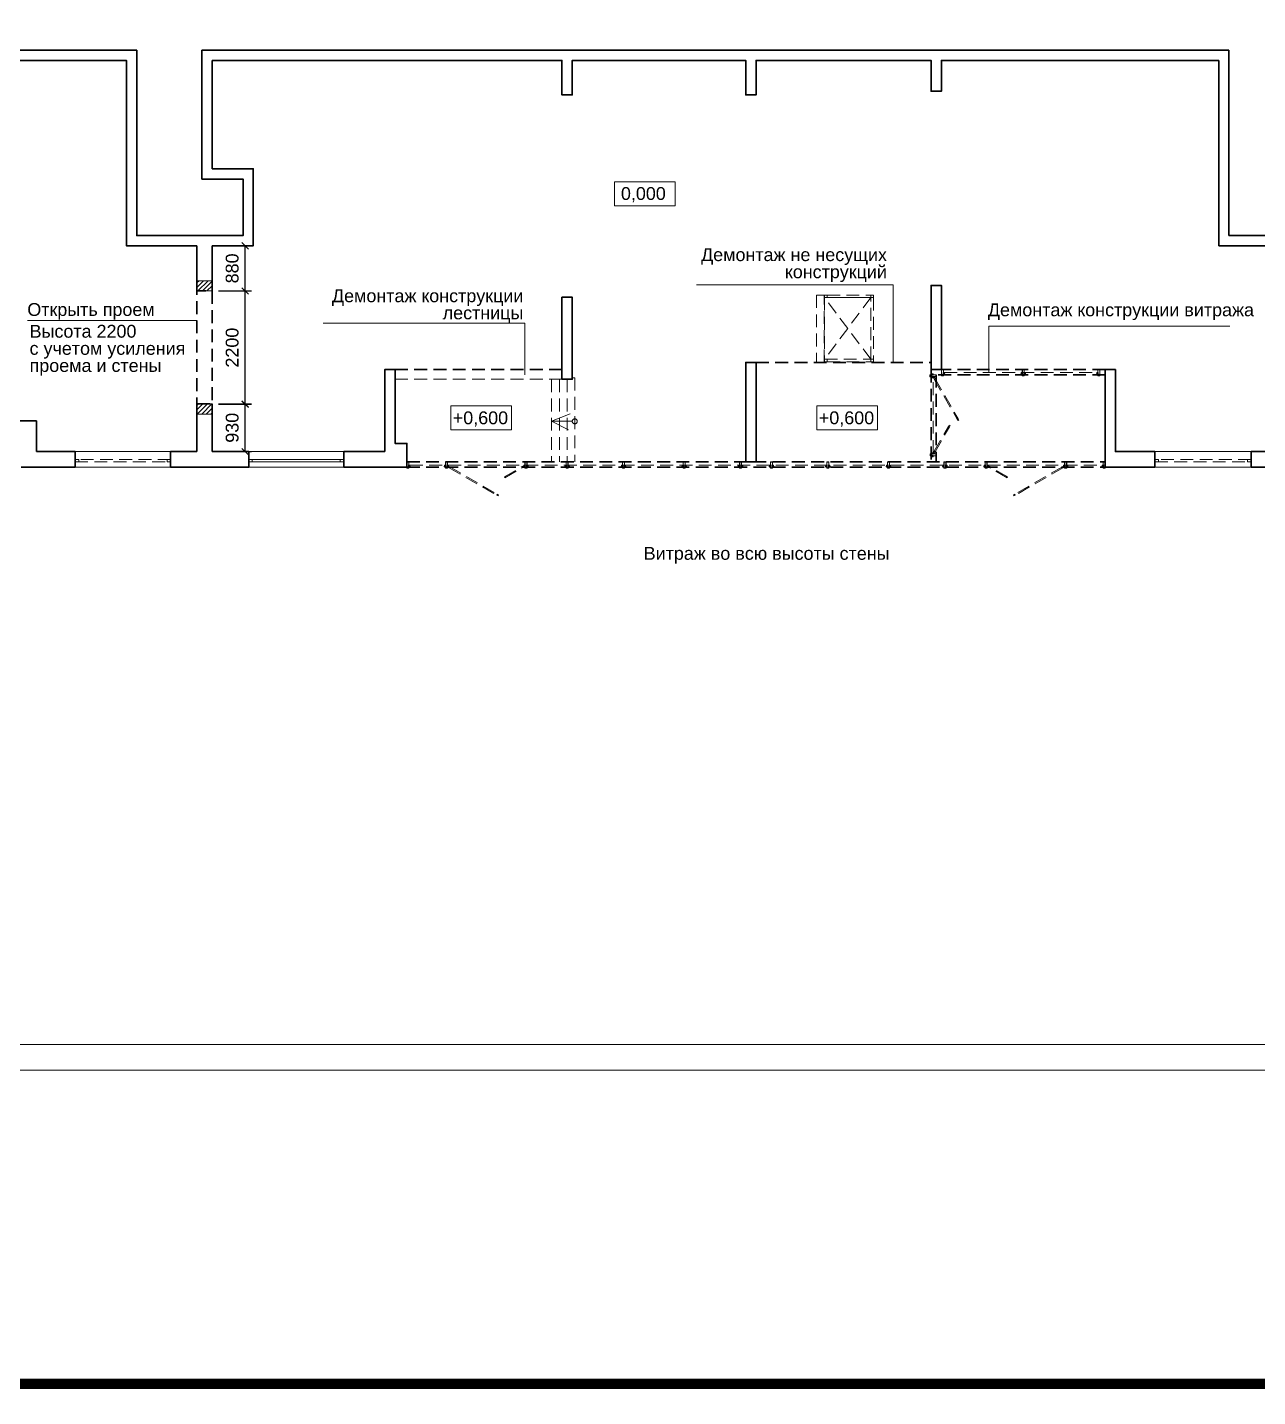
# Model space of a CAD drawing. Header units: metres. Extents: x -443 to 179, y -184 to -91.
# Drawn here: x -190.02 to -166.06, y -183.84 to -157.17 of the extents above; entities that cross this region are included whole.
import ezdxf
from ezdxf.enums import TextEntityAlignment as Align

# ---------------------------------------------------------------- set-up
doc = ezdxf.new("R2010")
doc.units = ezdxf.units.M
doc.header["$MEASUREMENT"] = 0
doc.linetypes.add('( Hidden )', pattern=[0.375, 0.25, -0.125])
doc.linetypes.add('DGN Style 3', pattern=[4.360554, 3.114681, -1.245873])
for name, color, linetype, lineweight in [('Level 50', 7, 'Continuous', 0), ('Level 63', 7, 'Continuous', 0), ('выноска', 7, 'Continuous', 20), ('окна', 153, 'Continuous', 18), ('размер', 7, 'Continuous', 18), ('стена', 7, 'Continuous', 40)]:
    doc.layers.add(name, color=color, linetype=linetype, lineweight=lineweight)
doc.styles.get("Standard").update_dxf_attribs({"font": 'CS_Gost2304.shx'})
doc.styles.add('Style-Arial', font='arial.ttf')
doc.dimstyles.get("Standard").update_dxf_attribs({"dimtxt": 0.18, "dimasz": 0.18, "dimexe": 0.18, "dimexo": 0.0625, "dimgap": 0.09, "dimtad": 0, "dimtih": 1, "dimtoh": 1, "dimdec": 4, "dimzin": 0, "dimdsep": 46, "dimtxsty": 'Standard', "dimcen": 0.09, "dimadec": 0, "dimazin": 0, "dimtfac": 1, "dimtdec": 4, "dimtofl": 0, "dimtmove": 0, "dimatfit": 3, "dimfxl": 1, "dimtolj": 1, "dimtzin": 0, "dimarcsym": 0})

# ---------------------------------------------------------------- blocks, each defined once
blk = doc.blocks.new('stoyka_R')
at = {"color": 0, "linetype": 'ByBlock', "lineweight": 0}
for points in [[(-35, 97), (-36, 97), (-36, 96), (-36, 96), (-36, 95), (-34, 94, -0.278117), (-34, 93, -0.298632), (-34, 93), (-37, 92, -1.227062), (-37, 93), (-35, 94), (-37, 94), (-38, 94), (-40, 94), (-45, 92, -1.262793), (-45, 93), (-41, 96), (-40, 96), (-40, 95, 0.414214), (-40, 95), (-38, 95, 0.414214), (-38, 95), (-38, 96), (-38, 96), (-38, 97), (-39, 97, -0.954089), (-39, 97), (-38, 99), (-36, 99), (-34, 97, -0.954089)], [(-35, 82), (-36, 82), (-36, 83), (-36, 83), (-36, 84), (-34, 85, 0.278117), (-34, 86, 0.298632), (-34, 86), (-37, 87, 1.227062), (-37, 86), (-35, 86), (-37, 85), (-38, 86), (-40, 86), (-45, 87, 1.262793), (-45, 86), (-41, 83), (-40, 83), (-40, 84, -0.414214), (-40, 85), (-38, 85, -0.414214), (-38, 84), (-38, 83), (-38, 83), (-38, 82), (-39, 82, 0.954089), (-39, 82), (-38, 80), (-36, 80), (-34, 82, 0.954089)], [(35, 97), (36, 97), (36, 96), (36, 96), (36, 95), (34, 94, 0.278117), (33, 93, 0.298632), (34, 93), (37, 92, 1.227062), (37, 93), (35, 94), (37, 94), (38, 94), (40, 94), (45, 92, 1.262793), (45, 93), (41, 96), (40, 96), (40, 95, -0.414214), (39, 95), (38, 95, -0.414214), (38, 95), (38, 96), (37, 96), (37, 97), (39, 97, 0.954089), (39, 97), (37, 99), (36, 99), (34, 97, 0.954089)], [(35, 82), (36, 82), (36, 83), (36, 83), (36, 84), (34, 85, -0.278117), (33, 86, -0.298632), (34, 86), (37, 87, -1.227062), (37, 86), (35, 86), (37, 85), (38, 86), (40, 86), (45, 87, -1.262793), (45, 86), (41, 83), (40, 83), (40, 84, 0.414214), (39, 85), (38, 85, 0.414214), (38, 84), (38, 83), (37, 83), (37, 82), (39, 82, -0.954089), (39, 82), (37, 80), (36, 80), (34, 82, -0.954089)]]:
    blk.add_lwpolyline(points, format="xyb", close=True, dxfattribs=at)
at = {"color": 0, "linetype": 'ByBlock', "lineweight": -2}
for points in [[(-20, 63), (-20, 0), (20, 0), (20, 63), (19, 64, 0.580174), (18, 63), (18, 61), (15, 61), (15, 69), (14, 70), (15, 70), (15, 79), (18, 79), (18, 77, 0.580174), (19, 77), (20, 77), (20, 81), (15, 81), (15, 98), (33, 98), (33, 96), (32, 96, 0.414214), (31, 96), (31, 95), (35, 95, 0.414214), (35, 95), (35, 96), (35, 96), (35, 99), (39, 99), (39, 96), (38, 96), (38, 95, 0.414214), (38, 95), (39, 95, 0.414214), (40, 95), (40, 99, 0.414214), (39, 100), (20, 100), (20, 120), (-20, 120), (-20, 100), (-40, 100, 0.414214), (-40, 99), (-40, 95, 0.414214), (-40, 95), (-38, 95, 0.414214), (-38, 95), (-38, 96), (-39, 96), (-39, 99), (-35, 99), (-35, 96), (-35, 96), (-35, 95, 0.414214), (-35, 95), (-32, 95), (-32, 96, 0.414214), (-32, 96), (-34, 96), (-34, 98), (-15, 98), (-15, 81), (-20, 81), (-20, 77), (-19, 77, 0.580174), (-18, 77), (-18, 79), (-15, 79), (-15, 70), (-15, 70), (-15, 69), (-15, 61), (-18, 61), (-18, 63, 0.580174), (-19, 64)], [(-39, 79), (-30, 79), (-22, 76), (-16, 76, 0.414214), (-15, 76), (-15, 76, 0.23461), (-15, 77), (-16, 77, 0.303619), (-17, 77), (-18, 77), (-22, 77), (-30, 80), (-34, 80), (-34, 83), (-34, 84), (-35, 84), (-35, 83), (-35, 83), (-35, 80), (-39, 80), (-39, 83), (-38, 83), (-38, 84), (-40, 84), (-40, 60), (-20, 60), (-20, 61), (-22, 61), (-22, 64), (-18, 64), (-16, 62, 0.979824), (-16, 63), (-18, 65), (-23, 65), (-23, 61), (-39, 61), (-39, 79)], [(39, 79), (30, 79), (22, 76), (16, 76, -0.414214), (15, 76), (15, 76, -0.23461), (15, 77), (16, 77, -0.303619), (17, 77), (18, 77), (22, 77), (30, 80), (33, 80), (33, 83), (33, 84), (35, 84), (35, 83), (34, 83), (34, 80), (39, 80), (39, 83), (38, 83), (38, 84), (40, 84), (40, 60), (20, 60), (20, 61), (22, 61), (22, 64), (18, 64), (16, 62, -0.979824), (16, 63), (18, 65), (23, 65), (23, 61), (39, 61), (39, 79)]]:
    blk.add_lwpolyline(points, format="xyb", close=True, dxfattribs=at)
at = {"lineweight": 0}
for points in [[(-37, 92), (-25, 92)], [(-37, 87), (-25, 87)], [(37, 92), (25, 92)], [(37, 87), (25, 87)]]:
    blk.add_lwpolyline(points, dxfattribs=at)
for points in [[(-25, 83), (-15, 83), (-15, 95), (-25, 95)], [(25, 83), (15, 83), (15, 95), (25, 95)]]:
    blk.add_lwpolyline(points, close=True, dxfattribs=at)
at = {"color": 0, "linetype": 'ByBlock', "lineweight": -2}
blk.add_lwpolyline([(18, 59), (18, 3), (-18, 3), (-18, 59), (-13, 59), (-13, 100), (-18, 100), (-18, 118), (18, 118), (18, 100), (13, 100), (13, 59)], close=True, dxfattribs=at)
blk = doc.blocks.new('_Oblique')
at = {"color": 0, "linetype": 'ByBlock', "lineweight": -2}
blk.add_line((0.5, 0.5), (-0.5, -0.5), dxfattribs=at)
blk = doc.blocks.new('*D9')
at = {"layer": 'Defpoints', "color": 0, "linetype": 'Continuous', "lineweight": 13, "transparency": 16777216}
for p in [(-186.42, -164.504), (-185.778, -164.504), (-186.42, -165.434)]:
    blk.add_point(p, dxfattribs=at)
at = {"layer": 'размер', "color": 0, "linetype": 'Continuous', "lineweight": -2, "transparency": 16777216}
for p, q in [((-186.295, -164.504), (-185.653, -164.504)), ((-185.778, -165.434), (-185.778, -164.504)), ((-186.295, -165.434), (-185.653, -165.434))]:
    blk.add_line(p, q, dxfattribs=at)
at = {"layer": 'размер', "color": 0, "linetype": 'Continuous', "lineweight": -2, "transparency": 16777216, "xscale": 0.125, "yscale": 0.125, "zscale": 0.125}
for p, rotation in [((-185.778, -164.504), 90), ((-185.778, -165.434), 270)]:
    blk.add_blockref('_Oblique', p, dxfattribs=dict(at, rotation=rotation))
at = {"layer": 'размер', "color": 0, "linetype": 'Continuous', "lineweight": 0, "transparency": 16777216, "insert": (-186.031, -164.969), "char_height": 0.25, "attachment_point": 5, "rotation": 90, "style": 'Style-Arial'}
blk.add_mtext('930', dxfattribs=at)
blk = doc.blocks.new('*D10')
at = {"layer": 'Defpoints', "color": 0, "linetype": 'Continuous', "lineweight": 13, "transparency": 16777216}
for p in [(-186.42, -162.304), (-185.778, -162.304), (-186.42, -164.511)]:
    blk.add_point(p, dxfattribs=at)
at = {"layer": 'размер', "color": 0, "linetype": 'Continuous', "lineweight": -2, "transparency": 16777216}
for p, q in [((-186.295, -162.304), (-185.653, -162.304)), ((-185.778, -164.511), (-185.778, -162.304)), ((-186.295, -164.511), (-185.653, -164.511))]:
    blk.add_line(p, q, dxfattribs=at)
at = {"layer": 'размер', "color": 0, "linetype": 'Continuous', "lineweight": -2, "transparency": 16777216, "xscale": 0.125, "yscale": 0.125, "zscale": 0.125}
for p, rotation in [((-185.778, -162.304), 90), ((-185.778, -164.511), 270)]:
    blk.add_blockref('_Oblique', p, dxfattribs=dict(at, rotation=rotation))
at = {"layer": 'размер', "color": 0, "linetype": 'Continuous', "lineweight": 0, "transparency": 16777216, "insert": (-186.031, -163.408), "char_height": 0.25, "attachment_point": 5, "rotation": 90, "style": 'Style-Arial'}
blk.add_mtext('2200', dxfattribs=at)
blk = doc.blocks.new('*D11')
at = {"layer": 'Defpoints', "color": 0, "linetype": 'Continuous', "lineweight": 13, "transparency": 16777216}
for p in [(-186.42, -161.424), (-185.778, -161.424), (-186.42, -162.304)]:
    blk.add_point(p, dxfattribs=at)
at = {"layer": 'размер', "color": 0, "linetype": 'Continuous', "lineweight": -2, "transparency": 16777216}
for p, q in [((-186.295, -161.424), (-185.653, -161.424)), ((-185.778, -162.304), (-185.778, -161.424)), ((-186.295, -162.304), (-185.653, -162.304))]:
    blk.add_line(p, q, dxfattribs=at)
at = {"layer": 'размер', "color": 0, "linetype": 'Continuous', "lineweight": -2, "transparency": 16777216, "xscale": 0.125, "yscale": 0.125, "zscale": 0.125}
for p, rotation in [((-185.778, -161.424), 90), ((-185.778, -162.304), 270)]:
    blk.add_blockref('_Oblique', p, dxfattribs=dict(at, rotation=rotation))
at = {"layer": 'размер', "color": 0, "linetype": 'Continuous', "lineweight": 0, "transparency": 16777216, "insert": (-186.031, -161.864), "char_height": 0.25, "attachment_point": 5, "rotation": 90, "style": 'Style-Arial'}
blk.add_mtext('880', dxfattribs=at)

msp = doc.modelspace()

# ---------------------------------------------------------------- hatches: boundary and pattern name
at = {"linetype": 'Continuous', "lineweight": 0}
h = msp.add_hatch(dxfattribs=at)
h.set_pattern_fill('ANSI31', scale=0.5, style=0)
h.paths.add_polyline_path([(-186.71971629, -162.10425684), (-186.41971629, -162.10425684), (-186.41971629, -162.30425684), (-186.71971629, -162.30425684)])
h.paths.add_polyline_path([(-186.71971629, -164.50425684), (-186.41971629, -164.50425684), (-186.41971629, -164.70425684), (-186.71971629, -164.70425684)])

# ---------------------------------------------------------------- linework, layer by layer
at = {"color": 5, "linetype": 'DGN Style 3', "lineweight": 13}
for p, q in [((-179.80971629, -164.84326617), (-179.44750478, -164.69505696)), ((-179.40872561, -164.84326617), (-179.80971629, -164.84326617)), ((-179.80971629, -164.84326617), (-179.48116206, -165.00668269))]:
    msp.add_line(p, q, dxfattribs=at)
at = {"color": 5, "linetype": '( Hidden )', "lineweight": 13}
for p, q in [((-172.36070384, -165.4267378), (-172.08068019, -164.94107663)), ((-172.34337757, -165.43672782), (-172.06335393, -164.95106665)), ((-180.7294453, -165.92491583), (-180.38291997, -165.72511545)), ((-180.71945529, -165.9422421), (-180.37292995, -165.74244171)), ((-170.93997729, -165.9422421), (-171.28650263, -165.74244171)), ((-170.92998727, -165.92491583), (-171.27651261, -165.72511545))]:
    msp.add_line(p, q, dxfattribs=at)
at = {"color": 5, "linetype": '( Hidden )', "lineweight": 30}
for p, q in [((-182.62971629, -165.63425684), (-169.02971629, -165.63425684)), ((-182.62971629, -165.73425684), (-169.02971629, -165.73425684))]:
    msp.add_line(p, q, dxfattribs=at)
at = {"color": 1, "linetype": 'Continuous', "lineweight": 13}
msp.add_lwpolyline([(-442.29268327, -139.59917875, 0.5, 0.2, 0), (179.07218429, -139.59917875, 0.2, 0.2, 0), (179.07218429, -183.59219554, 0.2, 0.2, 0), (-442.29268327, -183.59219554, 0.2, 0.2, 0)], format="xyseb", close=True, dxfattribs=at)
at = {"color": 7, "linetype": 'Continuous', "lineweight": 13}
msp.add_lwpolyline([(-208.40296183, -147.78575835), (-145.40296183, -147.78575835), (-145.40296183, -177.48575835), (-208.40296183, -177.48575835)], close=True, dxfattribs=at)
at = {"linetype": 'Continuous', "lineweight": 13}
for points in [[(-178.58763963, -160.64487769), (-178.58763963, -160.18105081), (-177.40349524, -160.18105081), (-177.40349524, -160.64487769), (-178.58763963, -160.64487769)], [(-181.77630439, -165.00846369), (-181.77630439, -164.54463681), (-180.59216001, -164.54463681), (-180.59216001, -165.00846369), (-181.77630439, -165.00846369)], [(-174.64735139, -165.00846369), (-174.64735139, -164.54463681), (-173.463207, -164.54463681), (-173.463207, -165.00846369), (-174.64735139, -165.00846369)]]:
    msp.add_lwpolyline(points, dxfattribs=at)
at = {"color": 7, "linetype": 'Continuous', "lineweight": 0, "flags": 128}
for points in [[(-186.71971629, -162.10425684), (-186.41971629, -162.10425684), (-186.41971629, -162.30425684), (-186.71971629, -162.30425684)], [(-186.71971629, -164.50425684), (-186.41971629, -164.50425684), (-186.41971629, -164.70425684), (-186.71971629, -164.70425684)]]:
    msp.add_lwpolyline(points, close=True, dxfattribs=at)
at = {"color": 5, "linetype": '( Hidden )', "lineweight": 30, "flags": 128}
msp.add_lwpolyline([(-186.71971629, -164.50425684), (-186.41971629, -164.50425684), (-186.41971629, -162.30425684), (-186.71971629, -162.30425684)], close=True, dxfattribs=at)
at = {"color": 5, "linetype": '( Hidden )', "lineweight": 13}
for points in [[(-174.50471629, -163.69425684), (-174.50471629, -162.38425684), (-174.65471629, -162.38425684), (-174.65471629, -163.69425684), (-174.50471629, -163.69425684)], [(-174.49471629, -163.63425684), (-173.59471629, -163.63425684), (-173.59471629, -162.43425684), (-174.49471629, -162.43425684), (-174.49471629, -163.63425684)], [(-173.59471629, -163.63425684), (-174.49471629, -162.43425684)], [(-173.59471629, -162.43425684), (-174.49471629, -163.63425684)], [(-174.44382839, -162.38425684), (-173.59471629, -162.38425684)], [(-174.44294048, -162.43425684), (-173.64471629, -162.43425684)], [(-173.54471629, -162.43425684), (-173.54471629, -163.63425684)], [(-174.44382839, -163.68425684), (-173.59471629, -163.68425684)], [(-179.60971629, -164.0251916), (-182.85971629, -164.0251916)], [(-179.80971629, -164.0251916), (-179.80971629, -165.63425684)], [(-179.65971629, -164.0251916), (-179.65971629, -165.63425684)], [(-179.50971629, -164.0251916), (-179.50971629, -165.63425684)], [(-179.35971629, -163.99425684), (-179.35971629, -165.63425684)], [(-172.37998385, -165.45719187), (-172.38261066, -163.99519653)], [(-172.35959809, -164.02458457), (-171.9100475, -164.80426673)], [(-172.34227182, -164.01459455), (-171.89272124, -164.79427671)], [(-172.21771629, -163.9356916), (-172.21771629, -163.8381916), (-172.18171629, -163.8381916), (-172.18171629, -163.8946916), (-172.18671629, -163.8946916), (-172.18671629, -163.9356916), (-172.18171629, -163.9356916), (-172.18171629, -163.9531916), (-172.21771629, -163.9531916), (-172.21771629, -163.9356916)], [(-172.16252185, -163.9221916), (-172.17471629, -163.9221916)], [(-172.16256648, -163.9271916), (-172.17471629, -163.9271916)], [(-172.15971629, -163.8951916), (-169.19261066, -163.8951916)], [(-169.1898051, -163.9221916), (-169.17761066, -163.9221916)], [(-169.18976047, -163.9271916), (-169.17761066, -163.9271916)], [(-169.13461066, -163.9356916), (-169.13461066, -163.8381916), (-169.17061066, -163.8381916), (-169.17061066, -163.8946916), (-169.16561066, -163.8946916), (-169.16561066, -163.9356916), (-169.17061066, -163.9356916), (-169.17061066, -163.9531916), (-169.13461066, -163.9531916), (-169.13461066, -163.9356916)], [(-187.22971629, -165.58425684), (-189.08971629, -165.58425684)], [(-189.08971629, -165.58425684), (-189.08971629, -165.63425684), (-189.01971629, -165.63425684), (-189.01971629, -165.58425684), (-189.08971629, -165.58425684)], [(-189.08971629, -165.63425684), (-187.22971629, -165.63425684)], [(-187.29971629, -165.58425684), (-187.29971629, -165.63425684), (-187.22971629, -165.63425684), (-187.22971629, -165.58425684), (-187.29971629, -165.58425684)], [(-169.03171629, -165.73475684), (-169.03171629, -165.63725684), (-169.06771629, -165.63725684), (-169.06771629, -165.69375684), (-169.06271629, -165.69375684), (-169.06271629, -165.73475684), (-169.06771629, -165.73475684), (-169.06771629, -165.75225684), (-169.03171629, -165.75225684), (-169.03171629, -165.73475684)], [(-166.18971629, -165.58425684), (-168.05971629, -165.58425684)], [(-168.05971629, -165.58425684), (-168.05971629, -165.63425684), (-167.98971629, -165.63425684), (-167.98971629, -165.58425684), (-168.05971629, -165.58425684)], [(-168.05971629, -165.63425684), (-166.18971629, -165.63425684)], [(-166.25971629, -165.58425684), (-166.25971629, -165.63425684), (-166.18971629, -165.63425684), (-166.18971629, -165.58425684), (-166.25971629, -165.58425684)], [(-182.56971629, -165.69425684), (-169.02971629, -165.69425684)], [(-181.80524261, -165.74776503), (-180.87766281, -166.28236055)], [(-181.79525259, -165.73043876), (-180.86767283, -166.26503434)], [(-169.86417998, -165.73043876), (-170.79175975, -166.26503434)], [(-169.85418997, -165.74776503), (-170.78176977, -166.28236055)], [(-169.08691073, -165.72125684), (-169.07471629, -165.72125684)], [(-169.08686609, -165.72625684), (-169.07471629, -165.72625684)]]:
    msp.add_lwpolyline(points, dxfattribs=at)
for points in [[(-174.49382839, -162.43425684), (-174.44382839, -162.43425684), (-174.44382839, -162.38425684), (-174.49382839, -162.38425684)], [(-173.59471629, -162.43425684), (-173.54471629, -162.43425684), (-173.54471629, -162.38425684), (-173.59471629, -162.38425684)], [(-174.49382839, -163.63425684), (-174.44382839, -163.63425684), (-174.44382839, -163.68425684), (-174.49382839, -163.68425684)], [(-173.59471629, -163.63425684), (-173.54471629, -163.63425684), (-173.54471629, -163.68425684), (-173.59471629, -163.68425684)], [(-172.37428, -163.99912087), (-172.35959809, -164.02458457), (-172.34227188, -164.01459458), (-172.3569538, -163.98913089)], [(-172.17471629, -163.9186916), (-172.18471629, -163.9186916), (-172.18471629, -163.9306916), (-172.17471629, -163.9306916)], [(-169.17761066, -163.9186916), (-169.16761066, -163.9186916), (-169.16761066, -163.9306916), (-169.17761066, -163.9306916)], [(-171.91004733, -164.80426662), (-171.89536542, -164.82973032), (-171.87803921, -164.81974034), (-171.89272113, -164.79427665)], [(-172.04867201, -164.92560295), (-172.06335393, -164.95106665), (-172.08068013, -164.94107667), (-172.06599822, -164.91561297)], [(-172.34337757, -165.43672782), (-172.35805949, -165.46219151), (-172.37538569, -165.45220153), (-172.36070378, -165.42673784)], [(-181.82071629, -165.71575684), (-181.79525259, -165.73043876), (-181.80524258, -165.74776497), (-181.83070627, -165.73308305)], [(-180.35745627, -165.71043353), (-180.38291997, -165.72511544), (-180.37292998, -165.74244165), (-180.34746629, -165.72775974)], [(-171.3019763, -165.71043353), (-171.27651261, -165.72511544), (-171.28650259, -165.74244165), (-171.31196629, -165.72775974)], [(-169.83871629, -165.71575684), (-169.86417998, -165.73043876), (-169.85419, -165.74776497), (-169.8287263, -165.73308305)], [(-169.07471629, -165.71775684), (-169.06471629, -165.71775684), (-169.06471629, -165.72975684), (-169.07471629, -165.72975684)], [(-180.70398161, -165.91023391), (-180.7294453, -165.92491583), (-180.71945533, -165.94224203), (-180.69399163, -165.92756012)], [(-170.95545097, -165.91023391), (-170.92998727, -165.92491583), (-170.93997725, -165.94224203), (-170.96544095, -165.92756012)], [(-180.86767283, -166.26503434), (-180.84220913, -166.27971626), (-180.85219911, -166.29704247), (-180.87766281, -166.28236055)], [(-170.79175975, -166.26503434), (-170.81722344, -166.27971626), (-170.80723347, -166.29704247), (-170.78176977, -166.28236055)]]:
    msp.add_lwpolyline(points, close=True, dxfattribs=at)
at = {"color": 5, "linetype": '( Hidden )', "lineweight": 30, "flags": 128}
for points in [[(-175.82971629, -163.69425684), (-172.41971629, -163.69425684)], [(-179.60971629, -163.8351916), (-182.85971629, -163.8351916)], [(-172.41971629, -163.8351916), (-172.41971629, -165.63425684)], [(-169.02971629, -163.9351916), (-172.32261066, -163.93519653)], [(-172.32261066, -163.93519652), (-172.31971629, -165.63425684)], [(-169.02971629, -163.8351916), (-172.21971629, -163.8351916)]]:
    msp.add_lwpolyline(points, dxfattribs=at)
at = {"color": 7, "linetype": 'Continuous', "lineweight": 13}
for points in [[(-182.85971629, -163.8351916), (-183.05971629, -163.8351916)], [(-179.35971629, -163.99425684), (-179.40971629, -163.99425684)]]:
    msp.add_lwpolyline(points, dxfattribs=at)
at = {"color": 5, "linetype": '( Hidden )', "lineweight": 13}
for points in [[(-172.21971629, -163.9351916), (-172.21971629, -163.9351916), (-172.21971629, -163.9551916), (-172.17971629, -163.9551916), (-172.17971629, -163.9351916), (-172.16021629, -163.9351916, 0.4142135624), (-172.15971629, -163.9346916), (-172.15971629, -163.9306916, 0.4142135624), (-172.16021629, -163.9301916), (-172.16126629, -163.9301916, 0.4142135624), (-172.16176629, -163.9306916), (-172.16176629, -163.9313916), (-172.16101629, -163.9313916), (-172.16101629, -163.9338916), (-172.16501629, -163.9338916), (-172.16501629, -163.9313916), (-172.16426629, -163.9313916), (-172.16426629, -163.9306916, 0.4142135624), (-172.16476629, -163.9301916), (-172.16821629, -163.9301916), (-172.16821629, -163.9308916, 0.4142135624), (-172.16771629, -163.9313916), (-172.16621629, -163.9313916), (-172.16621629, -163.9336916), (-172.18471629, -163.9336916), (-172.18471629, -163.9159416), (-172.17971629, -163.9159416), (-172.17971629, -163.91244481), (-172.18046088, -163.91200647, 0.5801735595), (-172.18121631, -163.91243837), (-172.18121631, -163.9144416), (-172.18471629, -163.9144416), (-172.18471629, -163.9056916), (-172.18521629, -163.9051916), (-172.18471629, -163.9046916), (-172.18471629, -163.8966916), (-172.18121631, -163.8966916), (-172.18121631, -163.89869482, 0.5801735595), (-172.18046088, -163.89912672), (-172.17971629, -163.89868839), (-172.17971629, -163.8351916), (-172.21971629, -163.8351916), (-172.21971629, -163.89868839)], [(-169.13261066, -163.9351916), (-169.13261066, -163.9351916), (-169.13261066, -163.9551916), (-169.17261066, -163.9551916), (-169.17261066, -163.9351916), (-169.19211066, -163.9351916, -0.4142135624), (-169.19261066, -163.9346916), (-169.19261066, -163.9306916, -0.4142135624), (-169.19211066, -163.9301916), (-169.19106066, -163.9301916, -0.4142135624), (-169.19056066, -163.9306916), (-169.19056066, -163.9313916), (-169.19131066, -163.9313916), (-169.19131066, -163.9338916), (-169.18731066, -163.9338916), (-169.18731066, -163.9313916), (-169.18806066, -163.9313916), (-169.18806066, -163.9306916, -0.4142135624), (-169.18756066, -163.9301916), (-169.18411066, -163.9301916), (-169.18411066, -163.9308916, -0.4142135624), (-169.18461066, -163.9313916), (-169.18611066, -163.9313916), (-169.18611066, -163.9336916), (-169.16761066, -163.9336916), (-169.16761066, -163.9159416), (-169.17261066, -163.9159416), (-169.17261066, -163.91244481), (-169.17186607, -163.91200647, -0.5801735595), (-169.17111064, -163.91243837), (-169.17111064, -163.9144416), (-169.16761066, -163.9144416), (-169.16761066, -163.9056916), (-169.16711066, -163.9051916), (-169.16761066, -163.9046916), (-169.16761066, -163.8966916), (-169.17111064, -163.8966916), (-169.17111064, -163.89869482, -0.5801735595), (-169.17186607, -163.89912672), (-169.17261066, -163.89868839), (-169.17261066, -163.8351916), (-169.13261066, -163.8351916), (-169.13261066, -163.89868839)], [(-169.02971629, -165.73425684), (-169.02971629, -165.73425684), (-169.02971629, -165.75425684), (-169.06971629, -165.75425684), (-169.06971629, -165.73425684), (-169.08921629, -165.73425684, -0.4142135624), (-169.08971629, -165.73375684), (-169.08971629, -165.72975684, -0.4142135624), (-169.08921629, -165.72925684), (-169.08816629, -165.72925684, -0.4142135624), (-169.08766629, -165.72975684), (-169.08766629, -165.73045684), (-169.08841629, -165.73045684), (-169.08841629, -165.73295684), (-169.08441629, -165.73295684), (-169.08441629, -165.73045684), (-169.08516629, -165.73045684), (-169.08516629, -165.72975684, -0.4142135624), (-169.08466629, -165.72925684), (-169.08121629, -165.72925684), (-169.08121629, -165.72995684, -0.4142135624), (-169.08171629, -165.73045684), (-169.08321629, -165.73045684), (-169.08321629, -165.73275684), (-169.06471629, -165.73275684), (-169.06471629, -165.71500684), (-169.06971629, -165.71500684), (-169.06971629, -165.71151005), (-169.06897169, -165.71107172, -0.5801735595), (-169.06821626, -165.71150362), (-169.06821626, -165.71350684), (-169.06471629, -165.71350684), (-169.06471629, -165.70475684), (-169.06421629, -165.70425684), (-169.06471629, -165.70375684), (-169.06471629, -165.69575684), (-169.06821626, -165.69575684), (-169.06821626, -165.69776007, -0.5801735595), (-169.06897169, -165.69819197), (-169.06971629, -165.69775364), (-169.06971629, -165.63425684), (-169.02971629, -165.63425684), (-169.02971629, -165.69775364)]]:
    msp.add_lwpolyline(points, format="xyb", dxfattribs=at)
for points in [[(-172.16071629, -163.9141916), (-172.16971629, -163.9141916), (-172.17761629, -163.9106916), (-172.18401629, -163.9106916, 0.4142135624), (-172.18451629, -163.9111916), (-172.18451629, -163.9114275, 0.2346100061), (-172.18430487, -163.91182856), (-172.18323845, -163.91262249, 0.3036194749), (-172.18279366, -163.91262318), (-172.18151629, -163.9116916), (-172.17761629, -163.9116916), (-172.16971629, -163.9151916), (-172.16621629, -163.9151916), (-172.16621629, -163.9179916), (-172.16621629, -163.9191916), (-172.16499364, -163.9191916), (-172.16441629, -163.9181916), (-172.16521629, -163.9181916), (-172.16521629, -163.9151916), (-172.16071629, -163.9151916), (-172.16071629, -163.9181916), (-172.16191629, -163.9181916), (-172.16133894, -163.9191916), (-172.15971629, -163.9191916), (-172.15971629, -163.8951916), (-172.17971629, -163.8951916), (-172.17971629, -163.8961916), (-172.17771629, -163.8961916), (-172.17771629, -163.8991916), (-172.18177792, -163.8991916), (-172.18337451, -163.89759501, 0.9798244206), (-172.18406748, -163.89831625), (-172.18219214, -163.9001916), (-172.17651629, -163.9001916), (-172.17651629, -163.8961916), (-172.16071629, -163.8961916), (-172.16071629, -163.9141916)], [(-172.16485767, -163.91757881), (-172.16371629, -163.9168916), (-172.16371629, -163.9181916), (-172.16396629, -163.9181916), (-172.16396629, -163.9191916), (-172.16562243, -163.91992766, 0.2781165631), (-172.16621401, -163.92077399, 0.298632436), (-172.1655521, -163.92164845), (-172.16271245, -163.92216216, 1.2270617229), (-172.1625563, -163.92150322), (-172.16491629, -163.9206916), (-172.16296629, -163.9201916), (-172.16196629, -163.9206916), (-172.15946629, -163.9206916), (-172.15494263, -163.92208972, 1.2627930682), (-172.15458407, -163.92151033), (-172.15871629, -163.9181916), (-172.15971629, -163.9181916), (-172.15971629, -163.9191916, -0.4142135624), (-172.16021629, -163.9196916), (-172.16146629, -163.9196916, -0.4142135624), (-172.16196629, -163.9191916), (-172.16196629, -163.9181916), (-172.16221629, -163.9181916), (-172.16221629, -163.9168916), (-172.1610749, -163.91757881, 0.9540885036), (-172.16053661, -163.91713254), (-172.16221629, -163.9151916), (-172.16371629, -163.9151916), (-172.16539597, -163.91713254, 0.9540885036)], [(-172.16485767, -163.93180728), (-172.16371629, -163.9321916), (-172.16371629, -163.93119449), (-172.16396629, -163.93119449), (-172.16396629, -163.93019449), (-172.16562243, -163.92945843, -0.2781165631), (-172.16621401, -163.92861209, -0.298632436), (-172.1655521, -163.92773764), (-172.16271245, -163.92722392, -1.2270617229), (-172.1625563, -163.92788287), (-172.16491629, -163.92869449), (-172.16296629, -163.92919449), (-172.16196629, -163.92869449), (-172.15946629, -163.92869449), (-172.15494263, -163.92729636, -1.2627930682), (-172.15458407, -163.92787576), (-172.15871629, -163.93119449), (-172.15971629, -163.93119449), (-172.15971629, -163.93019449, 0.4142135624), (-172.16021629, -163.92969449), (-172.16146629, -163.92969449, 0.4142135624), (-172.16196629, -163.93019449), (-172.16196629, -163.93119449), (-172.16221629, -163.93119449), (-172.16221629, -163.9321916), (-172.1610749, -163.93180728, -0.9540885036), (-172.16053661, -163.93225354), (-172.16221629, -163.9338916), (-172.16371629, -163.9338916), (-172.16539597, -163.93225354, -0.9540885036)], [(-169.18746928, -163.91757881), (-169.18861066, -163.9168916), (-169.18861066, -163.9181916), (-169.18836066, -163.9181916), (-169.18836066, -163.9191916), (-169.18670452, -163.91992766, -0.2781165631), (-169.18611294, -163.92077399, -0.298632436), (-169.18677485, -163.92164845), (-169.1896145, -163.92216216, -1.2270617229), (-169.18977065, -163.92150322), (-169.18741066, -163.9206916), (-169.18936066, -163.9201916), (-169.19036066, -163.9206916), (-169.19286066, -163.9206916), (-169.19738432, -163.92208972, -1.2627930682), (-169.19774288, -163.92151033), (-169.19361066, -163.9181916), (-169.19261066, -163.9181916), (-169.19261066, -163.9191916, 0.4142135624), (-169.19211066, -163.9196916), (-169.19086066, -163.9196916, 0.4142135624), (-169.19036066, -163.9191916), (-169.19036066, -163.9181916), (-169.19011066, -163.9181916), (-169.19011066, -163.9168916), (-169.19125205, -163.91757881, -0.9540885036), (-169.19179034, -163.91713254), (-169.19011066, -163.9151916), (-169.18861066, -163.9151916), (-169.18693098, -163.91713254, -0.9540885036)], [(-169.18746928, -163.93180728), (-169.18861066, -163.9321916), (-169.18861066, -163.93119449), (-169.18836066, -163.93119449), (-169.18836066, -163.93019449), (-169.18670452, -163.92945843, 0.2781165631), (-169.18611294, -163.92861209, 0.298632436), (-169.18677485, -163.92773764), (-169.1896145, -163.92722392, 1.2270617229), (-169.18977065, -163.92788287), (-169.18741066, -163.92869449), (-169.18936066, -163.92919449), (-169.19036066, -163.92869449), (-169.19286066, -163.92869449), (-169.19738432, -163.92729636, 1.2627930682), (-169.19774288, -163.92787576), (-169.19361066, -163.93119449), (-169.19261066, -163.93119449), (-169.19261066, -163.93019449, -0.4142135624), (-169.19211066, -163.92969449), (-169.19086066, -163.92969449, -0.4142135624), (-169.19036066, -163.93019449), (-169.19036066, -163.93119449), (-169.19011066, -163.93119449), (-169.19011066, -163.9321916), (-169.19125205, -163.93180728, 0.9540885036), (-169.19179034, -163.93225354), (-169.19011066, -163.9338916), (-169.18861066, -163.9338916), (-169.18693098, -163.93225354, 0.9540885036)], [(-169.19161066, -163.9141916), (-169.18261066, -163.9141916), (-169.17471066, -163.9106916), (-169.16831066, -163.9106916, -0.4142135624), (-169.16781066, -163.9111916), (-169.16781066, -163.9114275, -0.2346100061), (-169.16802208, -163.91182856), (-169.1690885, -163.91262249, -0.3036194749), (-169.16953329, -163.91262318), (-169.17081066, -163.9116916), (-169.17471066, -163.9116916), (-169.18261066, -163.9151916), (-169.18611066, -163.9151916), (-169.18611066, -163.9179916), (-169.18611066, -163.9191916), (-169.18733331, -163.9191916), (-169.18791066, -163.9181916), (-169.18711066, -163.9181916), (-169.18711066, -163.9151916), (-169.19161066, -163.9151916), (-169.19161066, -163.9181916), (-169.19041066, -163.9181916), (-169.19098801, -163.9191916), (-169.19261066, -163.9191916), (-169.19261066, -163.8951916), (-169.17261066, -163.8951916), (-169.17261066, -163.8961916), (-169.17461066, -163.8961916), (-169.17461066, -163.8991916), (-169.17054903, -163.8991916), (-169.16895244, -163.89759501, -0.9798244206), (-169.16825947, -163.89831625), (-169.17013481, -163.9001916), (-169.17581066, -163.9001916), (-169.17581066, -163.8961916), (-169.19161066, -163.8961916), (-169.19161066, -163.9141916)], [(-169.0845749, -165.71664406), (-169.08571629, -165.71595684), (-169.08571629, -165.71725684), (-169.08546629, -165.71725684), (-169.08546629, -165.71825684), (-169.08381015, -165.7189929, -0.2781165631), (-169.08321857, -165.71983924, -0.298632436), (-169.08388048, -165.7207137), (-169.08672013, -165.72122741, -1.2270617229), (-169.08687628, -165.72056846), (-169.08451629, -165.71975684), (-169.08646629, -165.71925684), (-169.08746629, -165.71975684), (-169.08996629, -165.71975684), (-169.09448995, -165.72115497, -1.2627930682), (-169.0948485, -165.72057557), (-169.09071629, -165.71725684), (-169.08971629, -165.71725684), (-169.08971629, -165.71825684, 0.4142135624), (-169.08921629, -165.71875684), (-169.08796629, -165.71875684, 0.4142135624), (-169.08746629, -165.71825684), (-169.08746629, -165.71725684), (-169.08721629, -165.71725684), (-169.08721629, -165.71595684), (-169.08835767, -165.71664406, -0.9540885036), (-169.08889597, -165.71619779), (-169.08721629, -165.71425684), (-169.08571629, -165.71425684), (-169.08403661, -165.71619779, -0.9540885036)], [(-169.0845749, -165.73087252), (-169.08571629, -165.73125684), (-169.08571629, -165.73025974), (-169.08546629, -165.73025974), (-169.08546629, -165.72925974), (-169.08381015, -165.72852367, 0.2781165631), (-169.08321857, -165.72767734, 0.298632436), (-169.08388048, -165.72680288), (-169.08672013, -165.72628917, 1.2270617229), (-169.08687628, -165.72694812), (-169.08451629, -165.72775974), (-169.08646629, -165.72825974), (-169.08746629, -165.72775974), (-169.08996629, -165.72775974), (-169.09448995, -165.72636161, 1.2627930682), (-169.0948485, -165.72694101), (-169.09071629, -165.73025974), (-169.08971629, -165.73025974), (-169.08971629, -165.72925974, -0.4142135624), (-169.08921629, -165.72875974), (-169.08796629, -165.72875974, -0.4142135624), (-169.08746629, -165.72925974), (-169.08746629, -165.73025974), (-169.08721629, -165.73025974), (-169.08721629, -165.73125684), (-169.08835767, -165.73087252, 0.9540885036), (-169.08889597, -165.73131879), (-169.08721629, -165.73295684), (-169.08571629, -165.73295684), (-169.08403661, -165.73131879, 0.9540885036)], [(-169.08871629, -165.71325684), (-169.07971629, -165.71325684), (-169.07181629, -165.70975684), (-169.06541629, -165.70975684, -0.4142135624), (-169.06491629, -165.71025684), (-169.06491629, -165.71049275, -0.2346100061), (-169.06512771, -165.71089381), (-169.06619412, -165.71168774, -0.3036194749), (-169.06663891, -165.71168843), (-169.06791629, -165.71075684), (-169.07181629, -165.71075684), (-169.07971629, -165.71425684), (-169.08321629, -165.71425684), (-169.08321629, -165.71705684), (-169.08321629, -165.71825684), (-169.08443894, -165.71825684), (-169.08501629, -165.71725684), (-169.08421629, -165.71725684), (-169.08421629, -165.71425684), (-169.08871629, -165.71425684), (-169.08871629, -165.71725684), (-169.08751629, -165.71725684), (-169.08809364, -165.71825684), (-169.08971629, -165.71825684), (-169.08971629, -165.69425684), (-169.06971629, -165.69425684), (-169.06971629, -165.69525684), (-169.07171629, -165.69525684), (-169.07171629, -165.69825684), (-169.06765465, -165.69825684), (-169.06605807, -165.69666026, -0.9798244206), (-169.06536509, -165.69738149), (-169.06724044, -165.69925684), (-169.07291629, -165.69925684), (-169.07291629, -165.69525684), (-169.08871629, -165.69525684), (-169.08871629, -165.71325684)]]:
    msp.add_lwpolyline(points, format="xyb", close=True, dxfattribs=at)
at = {"color": 5, "linetype": 'DGN Style 3', "lineweight": 13}
msp.add_circle((-179.35971629, -164.84326617), 0.04900933, dxfattribs=at)
at = {"layer": 'Level 50', "color": 7, "linetype": 'Continuous', "lineweight": 30}
for points in [[(-190.38971629, -157.61425684), (-187.88971629, -157.61425684), (-187.88971629, -161.22425684), (-186.51971629, -161.22425684)], [(-186.61971629, -157.61425684), (-179.40971629, -157.61425684), (-175.82971629, -157.61425684), (-172.21971629, -157.61425684), (-166.61971629, -157.61425684), (-166.61971629, -157.61425684)], [(-186.51971629, -161.22425684), (-185.81971629, -161.22425684), (-185.81971629, -160.12425684), (-186.61971629, -160.12425684), (-186.61971629, -157.61627628)], [(-166.61971629, -157.61425684), (-166.61971629, -161.22425684)], [(-190.18971629, -157.81425684), (-188.08971629, -157.81425684), (-188.08971629, -161.42425684), (-186.71971629, -161.42425684)], [(-186.41971629, -161.42425684), (-185.61971629, -161.42425684), (-185.61971629, -159.92425684), (-186.41971629, -159.92425684), (-186.41971629, -157.81425684)], [(-186.41971629, -157.81425684), (-179.60971629, -157.81425684), (-179.60971629, -158.48425684), (-179.40971629, -158.48425684), (-179.40971629, -157.81425684), (-176.02971629, -157.81425684), (-176.02971629, -158.48425684), (-175.82971629, -158.48425684), (-175.82971629, -157.81425684), (-172.41971629, -157.81425684), (-172.41971629, -158.41425684), (-172.21971629, -158.41425684), (-172.21971629, -157.81425684), (-166.81971629, -157.81425684)], [(-166.81971629, -157.81425684), (-166.81971629, -161.42425684)], [(-166.61971629, -161.22425684), (-164.00971629, -161.22425684), (-164.00971629, -160.12425684), (-165.32971629, -160.12425684)], [(-186.71971629, -161.42425684), (-186.71971629, -162.30425684)], [(-186.41971629, -161.42425684), (-186.41971629, -162.30425684)], [(-186.41971629, -161.42425684), (-186.41971629, -162.30425684)], [(-166.81971629, -161.42425684), (-165.42971629, -161.42425684), (-165.42971629, -162.30425684)], [(-179.60971629, -162.4251916), (-179.40971629, -162.4251916), (-179.40971629, -164.0251916), (-179.60971629, -164.0251916), (-179.60971629, -162.4251916)], [(-172.21971629, -163.8351916), (-172.21971629, -162.1951916), (-172.41971629, -162.1951916), (-172.41971629, -163.8351916), (-172.21971629, -163.8351916)], [(-176.03075282, -165.63425684), (-175.82971629, -165.63425684), (-175.82971629, -163.69425684), (-176.03075282, -163.69425684), (-176.03075282, -165.63425684)], [(-183.05971629, -165.43425684), (-183.05971629, -163.8351916), (-182.85971629, -163.8351916)], [(-182.85971629, -163.8351916), (-182.85971629, -165.2751916), (-182.62971629, -165.2751916), (-182.62971629, -165.73425684)], [(-168.82971629, -163.8351916), (-169.02971629, -163.8351916), (-169.02971629, -165.73425684), (-168.05971629, -165.73425684)], [(-168.82971629, -163.8351916), (-168.82971629, -165.43425684), (-168.05971629, -165.43425684)], [(-186.71971629, -164.50425684), (-186.71971629, -165.43425684)], [(-186.41971629, -164.50425684), (-186.41971629, -165.43425684)], [(-186.41971629, -164.50425684), (-186.41971629, -165.43425684)], [(-192.83971629, -164.8351916), (-189.83971629, -164.8351916)], [(-189.83971629, -164.8351916), (-189.83971629, -165.43425684)], [(-189.83971629, -165.43425684), (-189.08971629, -165.43425684)], [(-189.08971629, -165.43425684), (-189.08971629, -165.73425684)], [(-187.22971629, -165.43425684), (-187.22971629, -165.73425684)], [(-187.22971629, -165.43425684), (-186.71971629, -165.43425684)], [(-186.41971629, -165.43425684), (-185.70971629, -165.43425684)], [(-185.70971629, -165.43425684), (-185.70971629, -165.73425684)], [(-183.85971629, -165.43425684), (-183.85971708, -165.73425684)], [(-183.85971629, -165.43425684), (-183.05971629, -165.43425684)], [(-168.05971629, -165.43425684), (-168.05971629, -165.73425684)], [(-166.18971629, -165.43425684), (-166.18971629, -165.73425684)], [(-166.18971629, -165.43425684), (-165.42971629, -165.43425684)], [(-189.08971629, -165.73425684), (-190.13971629, -165.73425684)], [(-185.70971629, -165.73425684), (-187.22971629, -165.73425684)], [(-183.85971629, -165.73425684), (-182.62971629, -165.73425684)], [(-166.18971629, -165.73425684), (-164.58971629, -165.73425684)]]:
    msp.add_lwpolyline(points, dxfattribs=at)
at = {"layer": 'Level 63', "color": 7, "linetype": 'Continuous', "lineweight": 13}
msp.add_line((-206.40296183, -176.98575835), (-145.90296183, -176.98575835), dxfattribs=at)
at = {"layer": 'выноска', "linetype": 'Continuous', "lineweight": 0, "flags": 128}
for points in [[(-176.98920918, -162.18176073), (-173.15704439, -162.18176073), (-173.15704439, -163.69425684)], [(-190.01970796, -162.87841828), (-186.71971629, -162.87841828)], [(-184.26224749, -162.93437841), (-180.33336915, -162.93437841), (-180.33336915, -163.93624211)], [(-166.60450022, -162.98826241), (-171.29815815, -162.98826241), (-171.29815815, -163.8785892)]]:
    msp.add_lwpolyline(points, dxfattribs=at)
at = {"layer": 'окна'}
for points in [[(-169.13261066, -163.89868839), (-169.13261061, -163.93519175)], [(-182.62771629, -165.73475684), (-182.62771629, -165.63725684), (-182.59171629, -165.63725684), (-182.59171629, -165.69375684), (-182.59671629, -165.69375684), (-182.59671629, -165.73475684), (-182.59171629, -165.73475684), (-182.59171629, -165.75225684), (-182.62771629, -165.75225684), (-182.62771629, -165.73475684)], [(-169.03171629, -165.73475684), (-169.03171629, -165.63725684), (-169.06771629, -165.63725684), (-169.06771629, -165.69375684), (-169.06271629, -165.69375684), (-169.06271629, -165.73475684), (-169.06771629, -165.73475684), (-169.06771629, -165.75225684), (-169.03171629, -165.75225684), (-169.03171629, -165.73475684)], [(-182.57252185, -165.72125684), (-182.58471629, -165.72125684)], [(-182.57256648, -165.72625684), (-182.58471629, -165.72625684)], [(-169.08691073, -165.72125684), (-169.07471629, -165.72125684)], [(-169.08686609, -165.72625684), (-169.07471629, -165.72625684)]]:
    msp.add_lwpolyline(points, dxfattribs=at)
at = {"layer": 'окна', "ltscale": 100}
for points in [[(-183.85964258, -165.58425684), (-185.70971629, -165.58425684)], [(-185.70971629, -165.58425684), (-185.70971629, -165.63425684), (-185.63971629, -165.63425684), (-185.63971629, -165.58425684), (-185.70971629, -165.58425684)], [(-185.70971629, -165.63425684), (-183.85966715, -165.63425684)], [(-183.92964258, -165.58425684), (-183.92964258, -165.63425684), (-183.85964258, -165.63425684), (-183.85964258, -165.58425684), (-183.92964258, -165.58425684)]]:
    msp.add_lwpolyline(points, dxfattribs=at)
at = {"layer": 'окна'}
for points in [[(-182.62971629, -165.73425684), (-182.62971629, -165.73425684), (-182.62971629, -165.75425684), (-182.58971629, -165.75425684), (-182.58971629, -165.73425684), (-182.57021629, -165.73425684, 0.4142135624), (-182.56971629, -165.73375684), (-182.56971629, -165.72975684, 0.4142135624), (-182.57021629, -165.72925684), (-182.57126629, -165.72925684, 0.4142135624), (-182.57176629, -165.72975684), (-182.57176629, -165.73045684), (-182.57101629, -165.73045684), (-182.57101629, -165.73295684), (-182.57501629, -165.73295684), (-182.57501629, -165.73045684), (-182.57426629, -165.73045684), (-182.57426629, -165.72975684, 0.4142135624), (-182.57476629, -165.72925684), (-182.57821629, -165.72925684), (-182.57821629, -165.72995684, 0.4142135624), (-182.57771629, -165.73045684), (-182.57621629, -165.73045684), (-182.57621629, -165.73275684), (-182.59471629, -165.73275684), (-182.59471629, -165.71500684), (-182.58971629, -165.71500684), (-182.58971629, -165.71151005), (-182.59046088, -165.71107172, 0.5801735595), (-182.59121631, -165.71150362), (-182.59121631, -165.71350684), (-182.59471629, -165.71350684), (-182.59471629, -165.70475684), (-182.59521629, -165.70425684), (-182.59471629, -165.70375684), (-182.59471629, -165.69575684), (-182.59121631, -165.69575684), (-182.59121631, -165.69776007, 0.5801735595), (-182.59046088, -165.69819197), (-182.58971629, -165.69775364), (-182.58971629, -165.63425684), (-182.62971629, -165.63425684), (-182.62971629, -165.69775364)], [(-169.02971629, -165.73425684), (-169.02971629, -165.73425684), (-169.02971629, -165.75425684), (-169.06971629, -165.75425684), (-169.06971629, -165.73425684), (-169.08921629, -165.73425684, -0.4142135624), (-169.08971629, -165.73375684), (-169.08971629, -165.72975684, -0.4142135624), (-169.08921629, -165.72925684), (-169.08816629, -165.72925684, -0.4142135624), (-169.08766629, -165.72975684), (-169.08766629, -165.73045684), (-169.08841629, -165.73045684), (-169.08841629, -165.73295684), (-169.08441629, -165.73295684), (-169.08441629, -165.73045684), (-169.08516629, -165.73045684), (-169.08516629, -165.72975684, -0.4142135624), (-169.08466629, -165.72925684), (-169.08121629, -165.72925684), (-169.08121629, -165.72995684, -0.4142135624), (-169.08171629, -165.73045684), (-169.08321629, -165.73045684), (-169.08321629, -165.73275684), (-169.06471629, -165.73275684), (-169.06471629, -165.71500684), (-169.06971629, -165.71500684), (-169.06971629, -165.71151005), (-169.06897169, -165.71107172, -0.5801735595), (-169.06821626, -165.71150362), (-169.06821626, -165.71350684), (-169.06471629, -165.71350684), (-169.06471629, -165.70475684), (-169.06421629, -165.70425684), (-169.06471629, -165.70375684), (-169.06471629, -165.69575684), (-169.06821626, -165.69575684), (-169.06821626, -165.69776007, -0.5801735595), (-169.06897169, -165.69819197), (-169.06971629, -165.69775364), (-169.06971629, -165.63425684), (-169.02971629, -165.63425684), (-169.02971629, -165.69775364)]]:
    msp.add_lwpolyline(points, format="xyb", dxfattribs=at)
for points in [[(-182.58471629, -165.71775684), (-182.59471629, -165.71775684), (-182.59471629, -165.72975684), (-182.58471629, -165.72975684)], [(-169.07471629, -165.71775684), (-169.06471629, -165.71775684), (-169.06471629, -165.72975684), (-169.07471629, -165.72975684)]]:
    msp.add_lwpolyline(points, close=True, dxfattribs=at)
for points in [[(-182.57071629, -165.71325684), (-182.57971629, -165.71325684), (-182.58761629, -165.70975684), (-182.59401629, -165.70975684, 0.4142135624), (-182.59451629, -165.71025684), (-182.59451629, -165.71049275, 0.2346100061), (-182.59430487, -165.71089381), (-182.59323845, -165.71168774, 0.3036194749), (-182.59279366, -165.71168843), (-182.59151629, -165.71075684), (-182.58761629, -165.71075684), (-182.57971629, -165.71425684), (-182.57621629, -165.71425684), (-182.57621629, -165.71705684), (-182.57621629, -165.71825684), (-182.57499364, -165.71825684), (-182.57441629, -165.71725684), (-182.57521629, -165.71725684), (-182.57521629, -165.71425684), (-182.57071629, -165.71425684), (-182.57071629, -165.71725684), (-182.57191629, -165.71725684), (-182.57133894, -165.71825684), (-182.56971629, -165.71825684), (-182.56971629, -165.69425684), (-182.58971629, -165.69425684), (-182.58971629, -165.69525684), (-182.58771629, -165.69525684), (-182.58771629, -165.69825684), (-182.59177792, -165.69825684), (-182.59337451, -165.69666026, 0.9798244206), (-182.59406748, -165.69738149), (-182.59219214, -165.69925684), (-182.58651629, -165.69925684), (-182.58651629, -165.69525684), (-182.57071629, -165.69525684), (-182.57071629, -165.71325684)], [(-182.57485767, -165.71664406), (-182.57371629, -165.71595684), (-182.57371629, -165.71725684), (-182.57396629, -165.71725684), (-182.57396629, -165.71825684), (-182.57562243, -165.7189929, 0.2781165631), (-182.57621401, -165.71983924, 0.298632436), (-182.5755521, -165.7207137), (-182.57271245, -165.72122741, 1.2270617229), (-182.5725563, -165.72056846), (-182.57491629, -165.71975684), (-182.57296629, -165.71925684), (-182.57196629, -165.71975684), (-182.56946629, -165.71975684), (-182.56494263, -165.72115497, 1.2627930682), (-182.56458407, -165.72057557), (-182.56871629, -165.71725684), (-182.56971629, -165.71725684), (-182.56971629, -165.71825684, -0.4142135624), (-182.57021629, -165.71875684), (-182.57146629, -165.71875684, -0.4142135624), (-182.57196629, -165.71825684), (-182.57196629, -165.71725684), (-182.57221629, -165.71725684), (-182.57221629, -165.71595684), (-182.5710749, -165.71664406, 0.9540885036), (-182.57053661, -165.71619779), (-182.57221629, -165.71425684), (-182.57371629, -165.71425684), (-182.57539597, -165.71619779, 0.9540885036)], [(-182.57485767, -165.73087252), (-182.57371629, -165.73125684), (-182.57371629, -165.73025974), (-182.57396629, -165.73025974), (-182.57396629, -165.72925974), (-182.57562243, -165.72852367, -0.2781165631), (-182.57621401, -165.72767734, -0.298632436), (-182.5755521, -165.72680288), (-182.57271245, -165.72628917, -1.2270617229), (-182.5725563, -165.72694812), (-182.57491629, -165.72775974), (-182.57296629, -165.72825974), (-182.57196629, -165.72775974), (-182.56946629, -165.72775974), (-182.56494263, -165.72636161, -1.2627930682), (-182.56458407, -165.72694101), (-182.56871629, -165.73025974), (-182.56971629, -165.73025974), (-182.56971629, -165.72925974, 0.4142135624), (-182.57021629, -165.72875974), (-182.57146629, -165.72875974, 0.4142135624), (-182.57196629, -165.72925974), (-182.57196629, -165.73025974), (-182.57221629, -165.73025974), (-182.57221629, -165.73125684), (-182.5710749, -165.73087252, -0.9540885036), (-182.57053661, -165.73131879), (-182.57221629, -165.73295684), (-182.57371629, -165.73295684), (-182.57539597, -165.73131879, -0.9540885036)], [(-169.0845749, -165.71664406), (-169.08571629, -165.71595684), (-169.08571629, -165.71725684), (-169.08546629, -165.71725684), (-169.08546629, -165.71825684), (-169.08381015, -165.7189929, -0.2781165631), (-169.08321857, -165.71983924, -0.298632436), (-169.08388048, -165.7207137), (-169.08672013, -165.72122741, -1.2270617229), (-169.08687628, -165.72056846), (-169.08451629, -165.71975684), (-169.08646629, -165.71925684), (-169.08746629, -165.71975684), (-169.08996629, -165.71975684), (-169.09448995, -165.72115497, -1.2627930682), (-169.0948485, -165.72057557), (-169.09071629, -165.71725684), (-169.08971629, -165.71725684), (-169.08971629, -165.71825684, 0.4142135624), (-169.08921629, -165.71875684), (-169.08796629, -165.71875684, 0.4142135624), (-169.08746629, -165.71825684), (-169.08746629, -165.71725684), (-169.08721629, -165.71725684), (-169.08721629, -165.71595684), (-169.08835767, -165.71664406, -0.9540885036), (-169.08889597, -165.71619779), (-169.08721629, -165.71425684), (-169.08571629, -165.71425684), (-169.08403661, -165.71619779, -0.9540885036)], [(-169.0845749, -165.73087252), (-169.08571629, -165.73125684), (-169.08571629, -165.73025974), (-169.08546629, -165.73025974), (-169.08546629, -165.72925974), (-169.08381015, -165.72852367, 0.2781165631), (-169.08321857, -165.72767734, 0.298632436), (-169.08388048, -165.72680288), (-169.08672013, -165.72628917, 1.2270617229), (-169.08687628, -165.72694812), (-169.08451629, -165.72775974), (-169.08646629, -165.72825974), (-169.08746629, -165.72775974), (-169.08996629, -165.72775974), (-169.09448995, -165.72636161, 1.2627930682), (-169.0948485, -165.72694101), (-169.09071629, -165.73025974), (-169.08971629, -165.73025974), (-169.08971629, -165.72925974, -0.4142135624), (-169.08921629, -165.72875974), (-169.08796629, -165.72875974, -0.4142135624), (-169.08746629, -165.72925974), (-169.08746629, -165.73025974), (-169.08721629, -165.73025974), (-169.08721629, -165.73125684), (-169.08835767, -165.73087252, 0.9540885036), (-169.08889597, -165.73131879), (-169.08721629, -165.73295684), (-169.08571629, -165.73295684), (-169.08403661, -165.73131879, 0.9540885036)], [(-169.08871629, -165.71325684), (-169.07971629, -165.71325684), (-169.07181629, -165.70975684), (-169.06541629, -165.70975684, -0.4142135624), (-169.06491629, -165.71025684), (-169.06491629, -165.71049275, -0.2346100061), (-169.06512771, -165.71089381), (-169.06619412, -165.71168774, -0.3036194749), (-169.06663891, -165.71168843), (-169.06791629, -165.71075684), (-169.07181629, -165.71075684), (-169.07971629, -165.71425684), (-169.08321629, -165.71425684), (-169.08321629, -165.71705684), (-169.08321629, -165.71825684), (-169.08443894, -165.71825684), (-169.08501629, -165.71725684), (-169.08421629, -165.71725684), (-169.08421629, -165.71425684), (-169.08871629, -165.71425684), (-169.08871629, -165.71725684), (-169.08751629, -165.71725684), (-169.08809364, -165.71825684), (-169.08971629, -165.71825684), (-169.08971629, -165.69425684), (-169.06971629, -165.69425684), (-169.06971629, -165.69525684), (-169.07171629, -165.69525684), (-169.07171629, -165.69825684), (-169.06765465, -165.69825684), (-169.06605807, -165.69666026, -0.9798244206), (-169.06536509, -165.69738149), (-169.06724044, -165.69925684), (-169.07291629, -165.69925684), (-169.07291629, -165.69525684), (-169.08871629, -165.69525684), (-169.08871629, -165.71325684)]]:
    msp.add_lwpolyline(points, format="xyb", close=True, dxfattribs=at)
at = {"layer": 'стена', "color": 7, "linetype": 'Continuous', "lineweight": 13}
for points in [[(-189.08971629, -165.43425684), (-187.22971629, -165.43425684)], [(-185.70971629, -165.43425684), (-183.85971629, -165.43426169)], [(-168.05971629, -165.43425684), (-166.18971629, -165.43426174)], [(-189.08971629, -165.73425684), (-187.22971629, -165.73425684)], [(-185.70971629, -165.73425684), (-183.85971629, -165.73425684)], [(-168.05971629, -165.73425684), (-166.18971629, -165.73425684)]]:
    msp.add_lwpolyline(points, dxfattribs=at)

# ---------------------------------------------------------------- block references
at = {"color": 5, "linetype": '( Hidden )', "lineweight": 13, "yscale": 0.001, "zscale": 0.001}
for p, xscale, rotation in [((-172.32261066, -163.95519653), 0.001, 90.00000000000001), ((-170.62471629, -163.8351916), 0.001, 180), ((-181.85971629, -165.63425684), 0.001, 180), ((-180.30971629, -165.63425684), 0.001, 180), ((-179.50971629, -165.63425684), 0.001, 180), ((-178.40971629, -165.63425684), 0.001, 180), ((-177.22971629, -165.63425684), -0.001, 180), ((-176.12971629, -165.63425684), -0.001, 180), ((-175.52971629, -165.63425684), -0.001, 180), ((-174.42971629, -165.63425684), -0.001, 180), ((-173.24971629, -165.63425684), -0.001, 180), ((-172.31998385, -165.49719187), 0.001, 90.00000000000001), ((-172.14971629, -165.63425684), -0.001, 180), ((-171.34971629, -165.63425684), -0.001, 180), ((-169.79971629, -165.63425684), -0.001, 180)]:
    msp.add_blockref('stoyka_R', p, dxfattribs=dict(at, xscale=xscale, rotation=rotation))

# ---------------------------------------------------------------- texts
at = {"color": 7, "linetype": 'Continuous', "lineweight": 0, "style": 'Style-Arial'}
for s, p in [('0,000', (-178.46073798, -160.53057471)), ('+0,600', (-181.73550529, -164.89989832)), ('+0,600', (-174.60655229, -164.89989832))]:
    msp.add_text(s, height=0.25, dxfattribs=at).set_placement(p)
at = {"layer": 'выноска', "linetype": 'Continuous', "lineweight": 0, "style": 'Style-Arial'}
msp.add_text('Витраж во всю высоты стены', height=0.25, dxfattribs=at).set_placement((-178.0175377, -167.29030896), align=Align.TOP_LEFT)
at = {"layer": 'выноска', "linetype": 'Continuous', "lineweight": 0, "char_height": 0.25, "width": 9.7254108237, "style": 'Style-Arial'}
for s, insert, attachment_point, line_spacing_factor in [('Демонтаж не несущих \\Pконструкций', (-173.28030213, -161.47178127), 3, 0.8), ('Демонтаж конструкции\\Pлестницы', (-180.35994234, -162.27271787), 3, 0.8), ('Открыть проем', (-190.02126914, -162.54050303), 1, 0.621037), ('Демонтаж конструкции витража', (-171.31439752, -162.54660687), 1, 0.8), ('Высота 2200\\Pс учетом усиления \\Pпроема и стены', (-189.97685123, -162.96406075), 1, 0.8)]:
    msp.add_mtext(s, dxfattribs=dict(at, insert=insert, attachment_point=attachment_point, line_spacing_factor=line_spacing_factor))

# ---------------------------------------------------------------- dimensions: what is measured, and where the dimension line sits
at = {"layer": 'размер', "linetype": 'Continuous', "lineweight": 0}
for base, p1, p2, picture, middle in [((-185.77842342, -161.42425684), (-186.41971629, -162.30425684), (-186.41971629, -161.42425684), '*D11', (-186.03106667, -161.86425684)), ((-185.77842342, -164.50425684), (-186.41971629, -165.43425684), (-186.41971629, -164.50425684), '*D9', (-186.03115193, -164.96925684))]:
    dim = msp.add_linear_dim(base=base, p1=p1, p2=p2, angle=90, dimstyle='Standard', override={"dimtxt": 0.25, "dimasz": 0.125, "dimexe": 0.125, "dimexo": 0.125, "dimgap": 0.125, "dimtad": 1, "dimtih": 0, "dimtoh": 0, "dimlfac": 1000, "dimzin": 11, "dimtxsty": 'Style-Arial', "dimblk": 'Oblique', "dimtolj": 0, "dimtzin": 11}, dxfattribs=at)
    dim.commit()
    dim.dimension.update_dxf_attribs({"geometry": picture, "text_midpoint": middle})
dim = msp.add_linear_dim(base=(-185.77842342, -162.30425684), p1=(-186.41971629, -164.51087668), p2=(-186.41971629, -162.30425684), angle=90, text='2200', dimstyle='Standard', override={"dimtxt": 0.25, "dimasz": 0.125, "dimexe": 0.125, "dimexo": 0.125, "dimgap": 0.125, "dimtad": 1, "dimtih": 0, "dimtoh": 0, "dimlfac": 1000, "dimzin": 11, "dimtxsty": 'Style-Arial', "dimblk": 'Oblique', "dimtolj": 0, "dimtzin": 11}, dxfattribs=at)
dim.commit()
dim.dimension.update_dxf_attribs({"geometry": '*D10', "text_midpoint": (-186.03106667, -163.40756676)})

doc.saveas('drawing.dxf')
